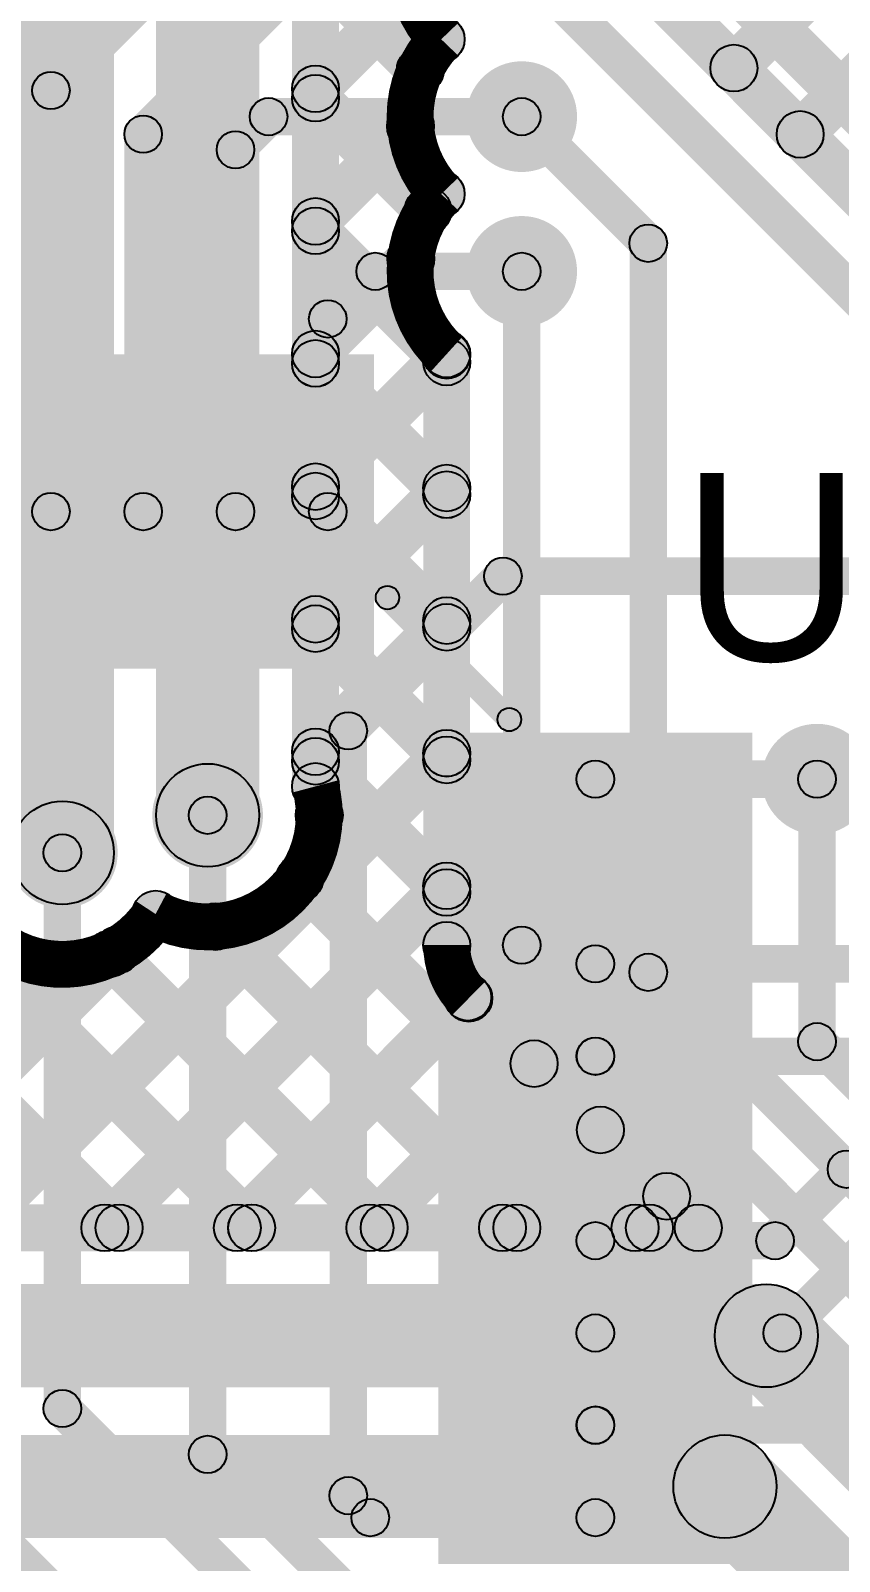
# Model space of a CAD drawing. Header units: millimetres. Extents: x -0.08 to 5.25, y -0.08 to 2.73.
# Drawn here: x 1.0882 to 1.2608, y 1.6869 to 2.0134 of the extents above; entities that cross this region are included whole.
import ezdxf

# ---------------------------------------------------------------- set-up
doc = ezdxf.new("R2010")
doc.units = ezdxf.units.MM
doc.header["$MEASUREMENT"] = 0
for name, color, linetype in [('BottomLayer', 5, 'Continuous'), ('TopLayer', 1, 'Continuous'), ('TopOverlay', 2, 'Continuous'), ('TopPaste', 8, 'Continuous'), ('TopSolder', 216, 'Continuous'), ('ViaHoleLayer', 16, 'Continuous')]:
    doc.layers.add(name, color=color, linetype=linetype)

# ---------------------------------------------------------------- blocks, each defined once
blk = doc.blocks.new('SAMD21G18A_AUT_46')
at = {"layer": 'TopLayer'}
for points in [[(0.13583, -0.05512), (0.13583, -0.04331), (0.19488, -0.04331), (0.19488, -0.05512)], [(0.13583, -0.0748), (0.13583, -0.06299), (0.19488, -0.06299), (0.19488, -0.0748)], [(0.13583, -0.09449), (0.13583, -0.08268), (0.19488, -0.08268), (0.19488, -0.09449)], [(0.13583, -0.11417), (0.13583, -0.10236), (0.19488, -0.10236), (0.19488, -0.11417)], [(-0.05512, -0.13583), (-0.04331, -0.13583), (-0.04331, -0.19488), (-0.05512, -0.19488)], [(-0.03543, -0.13583), (-0.02362, -0.13583), (-0.02362, -0.19488), (-0.03543, -0.19488)], [(-0.01575, -0.13583), (-0.00394, -0.13583), (-0.00394, -0.19488), (-0.01575, -0.19488)], [(0.00394, -0.13583), (0.01575, -0.13583), (0.01575, -0.19488), (0.00394, -0.19488)], [(0.02362, -0.13583), (0.03543, -0.13583), (0.03543, -0.19488), (0.02362, -0.19488)], [(0.04331, -0.13583), (0.05512, -0.13583), (0.05512, -0.19488), (0.04331, -0.19488)], [(0.06299, -0.13583), (0.0748, -0.13583), (0.0748, -0.19488), (0.06299, -0.19488)], [(0.08268, -0.13583), (0.09449, -0.13583), (0.09449, -0.19488), (0.08268, -0.19488)], [(0.10236, -0.13583), (0.11417, -0.13583), (0.11417, -0.19488), (0.10236, -0.19488)]]:
    blk.add_hatch(color=1, dxfattribs=at).paths.add_polyline_path(points)
at = {"layer": 'TopOverlay'}
blk.add_hatch(color=2, dxfattribs=at).paths.add_polyline_path([(0.14523, -0.11923), (0.14877, -0.12277), (0.12277, -0.14877), (0.11923, -0.14523)])
h = blk.add_hatch(color=2, dxfattribs=at)
edge = h.paths.add_edge_path()
edge.add_arc((0.147, -0.121), 0.0025, 0, 360)
h = blk.add_hatch(color=2, dxfattribs=at)
edge = h.paths.add_edge_path()
edge.add_arc((0.121, -0.147), 0.0025, 0, 360)
at = {"layer": 'TopPaste'}
for points in [[(0.13583, -0.05512), (0.13583, -0.04331), (0.19488, -0.04331), (0.19488, -0.05512)], [(0.13583, -0.0748), (0.13583, -0.06299), (0.19488, -0.06299), (0.19488, -0.0748)], [(0.13583, -0.09449), (0.13583, -0.08268), (0.19488, -0.08268), (0.19488, -0.09449)], [(0.13583, -0.11417), (0.13583, -0.10236), (0.19488, -0.10236), (0.19488, -0.11417)], [(-0.05512, -0.13583), (-0.04331, -0.13583), (-0.04331, -0.19488), (-0.05512, -0.19488)], [(-0.03543, -0.13583), (-0.02362, -0.13583), (-0.02362, -0.19488), (-0.03543, -0.19488)], [(-0.01575, -0.13583), (-0.00394, -0.13583), (-0.00394, -0.19488), (-0.01575, -0.19488)], [(0.00394, -0.13583), (0.01575, -0.13583), (0.01575, -0.19488), (0.00394, -0.19488)], [(0.02362, -0.13583), (0.03543, -0.13583), (0.03543, -0.19488), (0.02362, -0.19488)], [(0.04331, -0.13583), (0.05512, -0.13583), (0.05512, -0.19488), (0.04331, -0.19488)], [(0.06299, -0.13583), (0.0748, -0.13583), (0.0748, -0.19488), (0.06299, -0.19488)], [(0.08268, -0.13583), (0.09449, -0.13583), (0.09449, -0.19488), (0.08268, -0.19488)], [(0.10236, -0.13583), (0.11417, -0.13583), (0.11417, -0.19488), (0.10236, -0.19488)]]:
    blk.add_hatch(color=8, dxfattribs=at).paths.add_polyline_path(points)
at = {"layer": 'TopSolder'}
for points in [[(0.13183, -0.05912), (0.13183, -0.03931), (0.19888, -0.03931), (0.19888, -0.05912)], [(0.13183, -0.0788), (0.13183, -0.05899), (0.19888, -0.05899), (0.19888, -0.0788)], [(0.13183, -0.09849), (0.13183, -0.07868), (0.19888, -0.07868), (0.19888, -0.09849)], [(0.13183, -0.11817), (0.13183, -0.09836), (0.19888, -0.09836), (0.19888, -0.11817)], [(-0.05912, -0.13183), (-0.03931, -0.13183), (-0.03931, -0.19888), (-0.05912, -0.19888)], [(-0.03943, -0.13183), (-0.01962, -0.13183), (-0.01962, -0.19888), (-0.03943, -0.19888)], [(-0.01975, -0.13183), (0.00006, -0.13183), (0.00006, -0.19888), (-0.01975, -0.19888)], [(-0.00006, -0.13183), (0.01975, -0.13183), (0.01975, -0.19888), (-0.00006, -0.19888)], [(0.01962, -0.13183), (0.03943, -0.13183), (0.03943, -0.19888), (0.01962, -0.19888)], [(0.03931, -0.13183), (0.05912, -0.13183), (0.05912, -0.19888), (0.03931, -0.19888)], [(0.05899, -0.13183), (0.0788, -0.13183), (0.0788, -0.19888), (0.05899, -0.19888)], [(0.07868, -0.13183), (0.09849, -0.13183), (0.09849, -0.19888), (0.07868, -0.19888)], [(0.09836, -0.13183), (0.11817, -0.13183), (0.11817, -0.19888), (0.09836, -0.19888)]]:
    blk.add_hatch(color=216, dxfattribs=at).paths.add_polyline_path(points)
at = {"layer": 'TopOverlay'}
for centre in [(0.147, -0.121), (0.121, -0.147)]:
    blk.add_circle(centre, 0.0025, dxfattribs=at)

msp = doc.modelspace()

# ---------------------------------------------------------------- hatches: boundary and pattern name
at = {"layer": 'BottomLayer'}
for points in [[(1.24181, 2.00182), (1.23473, 2.00889), (1.51438, 2.28854), (1.52145, 2.28146)], [(1.24181, 2.00182), (1.23473, 2.00889), (1.51438, 2.28854), (1.52145, 2.28146)], [(1.25595, 1.98768), (1.24888, 1.99475), (1.54266, 2.28854), (1.54973, 2.28146)], [(1.25595, 1.98768), (1.24888, 1.99475), (1.54266, 2.28854), (1.54973, 2.28146)], [(1.106, 1.838), (1.084, 1.838), (1.084, 2.083), (1.106, 2.083)], [(1.17827, 2.07574), (1.18534, 2.08281), (1.34462, 1.92354), (1.33755, 1.91646)], [(1.17827, 2.07574), (1.18534, 2.08281), (1.34462, 1.92354), (1.33754, 1.91646)], [(1.137, 1.846), (1.115, 1.846), (1.115, 2.056), (1.137, 2.056)], [(1.154, 1.85216), (1.144, 1.85216), (1.144, 2.04647), (1.154, 2.04647)], [(1.154, 1.85216), (1.144, 1.85216), (1.144, 2.04647), (1.154, 2.04647)], [(1.14546, 2.02369), (1.15254, 2.03076), (1.17488, 2.00842), (1.1678, 2.00135)], [(1.14546, 2.02369), (1.15254, 2.03076), (1.17487, 2.00842), (1.1678, 2.00135)], [(1.19017, 2.02517), (1.19583, 2.03083), (1.28164, 1.94502), (1.27598, 1.93936)], [(1.21325, 2.02331), (1.22032, 2.03038), (1.29365, 1.95705), (1.28658, 1.94998)], [(1.21325, 2.02331), (1.22032, 2.03038), (1.29365, 1.95705), (1.28658, 1.94998)], [(1.15254, 1.9974), (1.14546, 2.00448), (1.16644, 2.02545), (1.17351, 2.01838)], [(1.15254, 1.99741), (1.14546, 2.00448), (1.16644, 2.02545), (1.17351, 2.01838)], [(1.14546, 1.99541), (1.15254, 2.00248), (1.17654, 1.97847), (1.16947, 1.9714)], [(1.14546, 1.99541), (1.15254, 2.00248), (1.17654, 1.97847), (1.16947, 1.9714)], [(1.15254, 1.96912), (1.14546, 1.97619), (1.16574, 1.99647), (1.17281, 1.9894)], [(1.15254, 1.96912), (1.14546, 1.97619), (1.16574, 1.99647), (1.17281, 1.9894)], [(1.19017, 1.99217), (1.19583, 1.99783), (1.22283, 1.97083), (1.21717, 1.96517)], [(1.14546, 1.96712), (1.15254, 1.9742), (1.18054, 1.9462), (1.17346, 1.93912)], [(1.14546, 1.96712), (1.15254, 1.97419), (1.18054, 1.94619), (1.17346, 1.93912)], [(1.15254, 1.94084), (1.14546, 1.94791), (1.16581, 1.96825), (1.17288, 1.96118)], [(1.15254, 1.94084), (1.14546, 1.94791), (1.16581, 1.96825), (1.17288, 1.96118)], [(1.224, 1.81251), (1.216, 1.81251), (1.216, 1.968), (1.224, 1.968)], [(1.197, 1.8183), (1.189, 1.8183), (1.189, 1.962), (1.197, 1.962)], [(1.15254, 1.91255), (1.14546, 1.91962), (1.17346, 1.94762), (1.18054, 1.94055)], [(1.15254, 1.91255), (1.14546, 1.91962), (1.17346, 1.94762), (1.18054, 1.94055)], [(1.14546, 1.93884), (1.15254, 1.94591), (1.18054, 1.91791), (1.17346, 1.91084)], [(1.14546, 1.93884), (1.15254, 1.94591), (1.18054, 1.91791), (1.17346, 1.91084)], [(1.182, 1.8183), (1.172, 1.8183), (1.172, 1.94437), (1.182, 1.94437)], [(1.182, 1.8183), (1.172, 1.8183), (1.172, 1.94437), (1.182, 1.94437)], [(1.15254, 1.88427), (1.14546, 1.89134), (1.17346, 1.91934), (1.18054, 1.91227)], [(1.15254, 1.88427), (1.14546, 1.89134), (1.17346, 1.91934), (1.18054, 1.91227)], [(1.14546, 1.91056), (1.15254, 1.91763), (1.18054, 1.88963), (1.17346, 1.88256)], [(1.14546, 1.91055), (1.15254, 1.91763), (1.18054, 1.88963), (1.17346, 1.88255)], [(1.15254, 1.85598), (1.14546, 1.86305), (1.17346, 1.89105), (1.18054, 1.88398)], [(1.15254, 1.85598), (1.14546, 1.86305), (1.17346, 1.89105), (1.18054, 1.88398)], [(1.14546, 1.88227), (1.15254, 1.88934), (1.18054, 1.86134), (1.17346, 1.85427)], [(1.14546, 1.88227), (1.15254, 1.88934), (1.18054, 1.86134), (1.17346, 1.85427)], [(1.0793, 1.75446), (1.07223, 1.76154), (1.17346, 1.86277), (1.18054, 1.8557)], [(1.0793, 1.75446), (1.07223, 1.76154), (1.17346, 1.86277), (1.18054, 1.8557)], [(1.14546, 1.85399), (1.15254, 1.86106), (1.18054, 1.83306), (1.17346, 1.82599)], [(1.14546, 1.85399), (1.15254, 1.86106), (1.18054, 1.83306), (1.17346, 1.82599)], [(1.26, 1.79772), (1.252, 1.79772), (1.252, 1.85369), (1.26, 1.85369)], [(1.14213, 1.82904), (1.1492, 1.83611), (1.22377, 1.76154), (1.2167, 1.75446)], [(1.14213, 1.82904), (1.1492, 1.83611), (1.22377, 1.76154), (1.2167, 1.75446)], [(1.10759, 1.75446), (1.10051, 1.76154), (1.17346, 1.83449), (1.18054, 1.82741)], [(1.10758, 1.75446), (1.10051, 1.76154), (1.17346, 1.83449), (1.18054, 1.82742)], [(1.12417, 1.81871), (1.13124, 1.82579), (1.19549, 1.76154), (1.18842, 1.75446)], [(1.12417, 1.81871), (1.13124, 1.82579), (1.19549, 1.76154), (1.18842, 1.75446)], [(1.05102, 1.75446), (1.04395, 1.76154), (1.10326, 1.82085), (1.11034, 1.81378)], [(1.05102, 1.75446), (1.04395, 1.76154), (1.10326, 1.82085), (1.11033, 1.81378)], [(1.10165, 1.81294), (1.10873, 1.82002), (1.1672, 1.76154), (1.16013, 1.75446)], [(1.10165, 1.81294), (1.10872, 1.82001), (1.1672, 1.76154), (1.16013, 1.75446)], [(1.19017, 1.81547), (1.19583, 1.82113), (1.28737, 1.72958), (1.28171, 1.72393)], [(1.07594, 1.81037), (1.08301, 1.81744), (1.13892, 1.76154), (1.13185, 1.75446)], [(1.07594, 1.81037), (1.08301, 1.81744), (1.13892, 1.76154), (1.13185, 1.75446)], [(1.21717, 1.80968), (1.22283, 1.81534), (1.29358, 1.74458), (1.28793, 1.73893)], [(1.05171, 1.80632), (1.05878, 1.81339), (1.11064, 1.76154), (1.10357, 1.75446)], [(1.05171, 1.80632), (1.05878, 1.81339), (1.11064, 1.76154), (1.10356, 1.75446)], [(1.13587, 1.75446), (1.1288, 1.76154), (1.17797, 1.81071), (1.18504, 1.80363)], [(1.13587, 1.75446), (1.1288, 1.76154), (1.17797, 1.81071), (1.18504, 1.80363)], [(1.17816, 1.80343), (1.18524, 1.81051), (1.23421, 1.76154), (1.22713, 1.75446)], [(1.17816, 1.80343), (1.18524, 1.81051), (1.23421, 1.76154), (1.22713, 1.75446)], [(1.25317, 1.7949), (1.25883, 1.80055), (1.2998, 1.75958), (1.29414, 1.75393)], [(1.16415, 1.75446), (1.15708, 1.76154), (1.19211, 1.79656), (1.19918, 1.78949)], [(1.16415, 1.75446), (1.15708, 1.76154), (1.19211, 1.79656), (1.19918, 1.78949)], [(1.19244, 1.75446), (1.18537, 1.76154), (1.20625, 1.78242), (1.21332, 1.77535)], [(1.19244, 1.75446), (1.18537, 1.76154), (1.20625, 1.78242), (1.21332, 1.77535)], [(1.22072, 1.75446), (1.21365, 1.76154), (1.22039, 1.76828), (1.22746, 1.76121)], [(1.22072, 1.75446), (1.21365, 1.76154), (1.22039, 1.76828), (1.22746, 1.76121)], [(1.04516, 1.753), (1.04516, 1.763), (1.23067, 1.763), (1.23067, 1.753)], [(1.04516, 1.753), (1.04516, 1.763), (1.23067, 1.763), (1.23067, 1.753)], [(1.039, 1.724), (1.039, 1.746), (1.24519, 1.746), (1.24519, 1.724)], [(1.23741, 1.72722), (1.25296, 1.74278), (1.31238, 1.68336), (1.29683, 1.6678)], [(1.01383, 1.69183), (1.01383, 1.71383), (1.23635, 1.71383), (1.23635, 1.69183)], [(1.22857, 1.69505), (1.24412, 1.7106), (1.30595, 1.64878), (1.29039, 1.63322)]]:
    msp.add_hatch(color=5, dxfattribs=at).paths.add_polyline_path(points)
h = msp.add_hatch(color=5, dxfattribs=at)
edge = h.paths.add_edge_path()
edge.add_arc((1.17583, 2.0115), 0.005, 0, 360)
h = msp.add_hatch(color=5, dxfattribs=at)
edge = h.paths.add_edge_path()
edge.add_arc((1.17583, 2.0115), 0.005, 0, 360)
h = msp.add_hatch(color=5, dxfattribs=at)
edge = h.paths.add_edge_path()
edge.add_arc((1.17583, 2.0115), 0.005, 0, 360)
h = msp.add_hatch(color=5, dxfattribs=at)
edge = h.paths.add_edge_path()
edge.add_arc((1.17583, 2.0115), 0.005, 0, 360)
h = msp.add_hatch(color=5, dxfattribs=at)
edge = h.paths.add_edge_path()
edge.add_arc((1.17134, 2.00489), 0.005, 0, 360)
h = msp.add_hatch(color=5, dxfattribs=at)
edge = h.paths.add_edge_path()
edge.add_arc((1.17134, 2.00489), 0.005, 0, 360)
h = msp.add_hatch(color=5, dxfattribs=at)
edge = h.paths.add_edge_path()
edge.add_arc((1.23827, 2.00536), 0.005, 0, 360)
h = msp.add_hatch(color=5, dxfattribs=at)
edge = h.paths.add_edge_path()
edge.add_arc((1.23827, 2.00536), 0.005, 0, 360)
h = msp.add_hatch(color=5, dxfattribs=at)
edge = h.paths.add_edge_path()
edge.add_arc((1.149, 2.00094), 0.005, 0, 360)
h = msp.add_hatch(color=5, dxfattribs=at)
edge = h.paths.add_edge_path()
edge.add_arc((1.149, 2.00094), 0.005, 0, 360)
h = msp.add_hatch(color=5, dxfattribs=at)
edge = h.paths.add_edge_path()
edge.add_arc((1.193, 1.995), 0.01181, 0, 360)
h = msp.add_hatch(color=5, dxfattribs=at)
edge = h.paths.add_edge_path()
edge.add_arc((1.149, 1.99894), 0.005, 0, 360)
h = msp.add_hatch(color=5, dxfattribs=at)
edge = h.paths.add_edge_path()
edge.add_arc((1.149, 1.99894), 0.005, 0, 360)
h = msp.add_hatch(color=5, dxfattribs=at)
edge = h.paths.add_edge_path()
edge.add_arc((1.193, 1.995), 0.004, 0, 360)
h = msp.add_hatch(color=5, dxfattribs=at)
edge = h.paths.add_edge_path()
edge.add_arc((1.16928, 1.99293), 0.005, 0, 360)
h = msp.add_hatch(color=5, dxfattribs=at)
edge = h.paths.add_edge_path()
edge.add_arc((1.16928, 1.99294), 0.005, 0, 360)
h = msp.add_hatch(color=5, dxfattribs=at)
edge = h.paths.add_edge_path()
edge.add_arc((1.25241, 1.99122), 0.005, 0, 360)
h = msp.add_hatch(color=5, dxfattribs=at)
edge = h.paths.add_edge_path()
edge.add_arc((1.25241, 1.99122), 0.005, 0, 360)
h = msp.add_hatch(color=5, dxfattribs=at)
edge = h.paths.add_edge_path()
edge.add_arc((1.17583, 1.9785), 0.005, 0, 360)
h = msp.add_hatch(color=5, dxfattribs=at)
edge = h.paths.add_edge_path()
edge.add_arc((1.17583, 1.9785), 0.005, 0, 360)
h = msp.add_hatch(color=5, dxfattribs=at)
edge = h.paths.add_edge_path()
edge.add_arc((1.17583, 1.9785), 0.005, 0, 360)
h = msp.add_hatch(color=5, dxfattribs=at)
edge = h.paths.add_edge_path()
edge.add_arc((1.17583, 1.9785), 0.005, 0, 360)
h = msp.add_hatch(color=5, dxfattribs=at)
edge = h.paths.add_edge_path()
edge.add_arc((1.17301, 1.97494), 0.005, 0, 360)
h = msp.add_hatch(color=5, dxfattribs=at)
edge = h.paths.add_edge_path()
edge.add_arc((1.17301, 1.97493), 0.005, 0, 360)
h = msp.add_hatch(color=5, dxfattribs=at)
edge = h.paths.add_edge_path()
edge.add_arc((1.149, 1.97266), 0.005, 0, 360)
h = msp.add_hatch(color=5, dxfattribs=at)
edge = h.paths.add_edge_path()
edge.add_arc((1.149, 1.97266), 0.005, 0, 360)
h = msp.add_hatch(color=5, dxfattribs=at)
edge = h.paths.add_edge_path()
edge.add_arc((1.149, 1.97066), 0.005, 0, 360)
h = msp.add_hatch(color=5, dxfattribs=at)
edge = h.paths.add_edge_path()
edge.add_arc((1.149, 1.97066), 0.005, 0, 360)
h = msp.add_hatch(color=5, dxfattribs=at)
edge = h.paths.add_edge_path()
edge.add_arc((1.193, 1.962), 0.01181, 0, 360)
h = msp.add_hatch(color=5, dxfattribs=at)
edge = h.paths.add_edge_path()
edge.add_arc((1.22, 1.968), 0.004, 0, 360)
h = msp.add_hatch(color=5, dxfattribs=at)
edge = h.paths.add_edge_path()
edge.add_arc((1.22, 1.968), 0.004, 0, 360)
h = msp.add_hatch(color=5, dxfattribs=at)
edge = h.paths.add_edge_path()
edge.add_arc((1.16934, 1.96472), 0.005, 0, 360)
h = msp.add_hatch(color=5, dxfattribs=at)
edge = h.paths.add_edge_path()
edge.add_arc((1.16934, 1.96472), 0.005, 0, 360)
h = msp.add_hatch(color=5, dxfattribs=at)
edge = h.paths.add_edge_path()
edge.add_arc((1.193, 1.962), 0.004, 0, 360)
h = msp.add_hatch(color=5, dxfattribs=at)
edge = h.paths.add_edge_path()
edge.add_arc((1.149, 1.94437), 0.005, 0, 360)
h = msp.add_hatch(color=5, dxfattribs=at)
edge = h.paths.add_edge_path()
edge.add_arc((1.149, 1.94437), 0.005, 0, 360)
h = msp.add_hatch(color=5, dxfattribs=at)
edge = h.paths.add_edge_path()
edge.add_arc((1.177, 1.94437), 0.005, 0, 360)
h = msp.add_hatch(color=5, dxfattribs=at)
edge = h.paths.add_edge_path()
edge.add_arc((1.177, 1.94437), 0.005, 0, 360)
h = msp.add_hatch(color=5, dxfattribs=at)
edge = h.paths.add_edge_path()
edge.add_arc((1.177, 1.94437), 0.005, 0, 360)
h = msp.add_hatch(color=5, dxfattribs=at)
edge = h.paths.add_edge_path()
edge.add_arc((1.177, 1.94437), 0.005, 0, 360)
h = msp.add_hatch(color=5, dxfattribs=at)
edge = h.paths.add_edge_path()
edge.add_arc((1.149, 1.94238), 0.005, 0, 360)
h = msp.add_hatch(color=5, dxfattribs=at)
edge = h.paths.add_edge_path()
edge.add_arc((1.149, 1.94237), 0.005, 0, 360)
h = msp.add_hatch(color=5, dxfattribs=at)
edge = h.paths.add_edge_path()
edge.add_arc((1.177, 1.94409), 0.005, 0, 360)
h = msp.add_hatch(color=5, dxfattribs=at)
edge = h.paths.add_edge_path()
edge.add_arc((1.177, 1.94409), 0.005, 0, 360)
h = msp.add_hatch(color=5, dxfattribs=at)
edge = h.paths.add_edge_path()
edge.add_arc((1.177, 1.94266), 0.005, 0, 360)
h = msp.add_hatch(color=5, dxfattribs=at)
edge = h.paths.add_edge_path()
edge.add_arc((1.177, 1.94266), 0.005, 0, 360)
h = msp.add_hatch(color=5, dxfattribs=at)
edge = h.paths.add_edge_path()
edge.add_arc((1.149, 1.91609), 0.005, 0, 360)
h = msp.add_hatch(color=5, dxfattribs=at)
edge = h.paths.add_edge_path()
edge.add_arc((1.149, 1.91609), 0.005, 0, 360)
h = msp.add_hatch(color=5, dxfattribs=at)
edge = h.paths.add_edge_path()
edge.add_arc((1.177, 1.9158), 0.005, 0, 360)
h = msp.add_hatch(color=5, dxfattribs=at)
edge = h.paths.add_edge_path()
edge.add_arc((1.177, 1.9158), 0.005, 0, 360)
h = msp.add_hatch(color=5, dxfattribs=at)
edge = h.paths.add_edge_path()
edge.add_arc((1.149, 1.91409), 0.005, 0, 360)
h = msp.add_hatch(color=5, dxfattribs=at)
edge = h.paths.add_edge_path()
edge.add_arc((1.149, 1.91409), 0.005, 0, 360)
h = msp.add_hatch(color=5, dxfattribs=at)
edge = h.paths.add_edge_path()
edge.add_arc((1.177, 1.91438), 0.005, 0, 360)
h = msp.add_hatch(color=5, dxfattribs=at)
edge = h.paths.add_edge_path()
edge.add_arc((1.177, 1.91437), 0.005, 0, 360)
h = msp.add_hatch(color=5, dxfattribs=at)
edge = h.paths.add_edge_path()
edge.add_arc((1.149, 1.8878), 0.005, 0, 360)
h = msp.add_hatch(color=5, dxfattribs=at)
edge = h.paths.add_edge_path()
edge.add_arc((1.149, 1.8878), 0.005, 0, 360)
h = msp.add_hatch(color=5, dxfattribs=at)
edge = h.paths.add_edge_path()
edge.add_arc((1.149, 1.88581), 0.005, 0, 360)
h = msp.add_hatch(color=5, dxfattribs=at)
edge = h.paths.add_edge_path()
edge.add_arc((1.149, 1.88581), 0.005, 0, 360)
h = msp.add_hatch(color=5, dxfattribs=at)
edge = h.paths.add_edge_path()
edge.add_arc((1.177, 1.88752), 0.005, 0, 360)
h = msp.add_hatch(color=5, dxfattribs=at)
edge = h.paths.add_edge_path()
edge.add_arc((1.177, 1.88752), 0.005, 0, 360)
h = msp.add_hatch(color=5, dxfattribs=at)
edge = h.paths.add_edge_path()
edge.add_arc((1.177, 1.88609), 0.005, 0, 360)
h = msp.add_hatch(color=5, dxfattribs=at)
edge = h.paths.add_edge_path()
edge.add_arc((1.177, 1.88609), 0.005, 0, 360)
h = msp.add_hatch(color=5, dxfattribs=at)
edge = h.paths.add_edge_path()
edge.add_arc((1.149, 1.85952), 0.005, 0, 360)
h = msp.add_hatch(color=5, dxfattribs=at)
edge = h.paths.add_edge_path()
edge.add_arc((1.149, 1.85952), 0.005, 0, 360)
h = msp.add_hatch(color=5, dxfattribs=at)
edge = h.paths.add_edge_path()
edge.add_arc((1.177, 1.85923), 0.005, 0, 360)
h = msp.add_hatch(color=5, dxfattribs=at)
edge = h.paths.add_edge_path()
edge.add_arc((1.177, 1.85924), 0.005, 0, 360)
h = msp.add_hatch(color=5, dxfattribs=at)
edge = h.paths.add_edge_path()
edge.add_arc((1.256, 1.85369), 0.01181, 0, 360)
h = msp.add_hatch(color=5, dxfattribs=at)
edge = h.paths.add_edge_path()
edge.add_arc((1.149, 1.85752), 0.005, 0, 360)
h = msp.add_hatch(color=5, dxfattribs=at)
edge = h.paths.add_edge_path()
edge.add_arc((1.149, 1.85752), 0.005, 0, 360)
h = msp.add_hatch(color=5, dxfattribs=at)
edge = h.paths.add_edge_path()
edge.add_arc((1.177, 1.85781), 0.005, 0, 360)
h = msp.add_hatch(color=5, dxfattribs=at)
edge = h.paths.add_edge_path()
edge.add_arc((1.177, 1.85781), 0.005, 0, 360)
h = msp.add_hatch(color=5, dxfattribs=at)
edge = h.paths.add_edge_path()
edge.add_arc((1.126, 1.846), 0.01181, 0, 360)
h = msp.add_hatch(color=5, dxfattribs=at)
edge = h.paths.add_edge_path()
edge.add_arc((1.126, 1.846), 0.011, 0, 360)
h = msp.add_hatch(color=5, dxfattribs=at)
edge = h.paths.add_edge_path()
edge.add_arc((1.149, 1.85216), 0.005, 0, 360)
h = msp.add_hatch(color=5, dxfattribs=at)
edge = h.paths.add_edge_path()
edge.add_arc((1.149, 1.85216), 0.005, 0, 360)
h = msp.add_hatch(color=5, dxfattribs=at)
edge = h.paths.add_edge_path()
edge.add_arc((1.149, 1.85216), 0.005, 0, 360)
h = msp.add_hatch(color=5, dxfattribs=at)
edge = h.paths.add_edge_path()
edge.add_arc((1.149, 1.85216), 0.005, 0, 360)
h = msp.add_hatch(color=5, dxfattribs=at)
edge = h.paths.add_edge_path()
edge.add_arc((1.256, 1.85369), 0.004, 0, 360)
h = msp.add_hatch(color=5, dxfattribs=at)
edge = h.paths.add_edge_path()
edge.add_arc((1.095, 1.838), 0.01181, 0, 360)
h = msp.add_hatch(color=5, dxfattribs=at)
edge = h.paths.add_edge_path()
edge.add_arc((1.095, 1.838), 0.011, 0, 360)
h = msp.add_hatch(color=5, dxfattribs=at)
edge = h.paths.add_edge_path()
edge.add_arc((1.14981, 1.846), 0.005, 0, 360)
h = msp.add_hatch(color=5, dxfattribs=at)
edge = h.paths.add_edge_path()
edge.add_arc((1.14981, 1.846), 0.005, 0, 360)
h = msp.add_hatch(color=5, dxfattribs=at)
edge = h.paths.add_edge_path()
edge.add_arc((1.14981, 1.846), 0.005, 0, 360)
h = msp.add_hatch(color=5, dxfattribs=at)
edge = h.paths.add_edge_path()
edge.add_arc((1.14981, 1.846), 0.005, 0, 360)
h = msp.add_hatch(color=5, dxfattribs=at)
edge = h.paths.add_edge_path()
edge.add_arc((1.14566, 1.83257), 0.005, 0, 360)
h = msp.add_hatch(color=5, dxfattribs=at)
edge = h.paths.add_edge_path()
edge.add_arc((1.14566, 1.83257), 0.005, 0, 360)
h = msp.add_hatch(color=5, dxfattribs=at)
edge = h.paths.add_edge_path()
edge.add_arc((1.177, 1.83095), 0.005, 0, 360)
h = msp.add_hatch(color=5, dxfattribs=at)
edge = h.paths.add_edge_path()
edge.add_arc((1.177, 1.83095), 0.005, 0, 360)
h = msp.add_hatch(color=5, dxfattribs=at)
edge = h.paths.add_edge_path()
edge.add_arc((1.177, 1.82952), 0.005, 0, 360)
h = msp.add_hatch(color=5, dxfattribs=at)
edge = h.paths.add_edge_path()
edge.add_arc((1.177, 1.82952), 0.005, 0, 360)
h = msp.add_hatch(color=5, dxfattribs=at)
edge = h.paths.add_edge_path()
edge.add_arc((1.1149, 1.82493), 0.005, 0, 360)
h = msp.add_hatch(color=5, dxfattribs=at)
edge = h.paths.add_edge_path()
edge.add_arc((1.1149, 1.82493), 0.005, 0, 360)
h = msp.add_hatch(color=5, dxfattribs=at)
edge = h.paths.add_edge_path()
edge.add_arc((1.1149, 1.82493), 0.005, 0, 360)
h = msp.add_hatch(color=5, dxfattribs=at)
edge = h.paths.add_edge_path()
edge.add_arc((1.1149, 1.82493), 0.005, 0, 360)
h = msp.add_hatch(color=5, dxfattribs=at)
edge = h.paths.add_edge_path()
edge.add_arc((1.1277, 1.82225), 0.005, 0, 360)
h = msp.add_hatch(color=5, dxfattribs=at)
edge = h.paths.add_edge_path()
edge.add_arc((1.1277, 1.82225), 0.005, 0, 360)
h = msp.add_hatch(color=5, dxfattribs=at)
edge = h.paths.add_edge_path()
edge.add_arc((1.1068, 1.81732), 0.005, 0, 360)
h = msp.add_hatch(color=5, dxfattribs=at)
edge = h.paths.add_edge_path()
edge.add_arc((1.1068, 1.81732), 0.005, 0, 360)
h = msp.add_hatch(color=5, dxfattribs=at)
edge = h.paths.add_edge_path()
edge.add_arc((1.177, 1.8183), 0.005, 0, 360)
h = msp.add_hatch(color=5, dxfattribs=at)
edge = h.paths.add_edge_path()
edge.add_arc((1.177, 1.8183), 0.005, 0, 360)
h = msp.add_hatch(color=5, dxfattribs=at)
edge = h.paths.add_edge_path()
edge.add_arc((1.177, 1.8183), 0.005, 0, 360)
h = msp.add_hatch(color=5, dxfattribs=at)
edge = h.paths.add_edge_path()
edge.add_arc((1.177, 1.8183), 0.005, 0, 360)
h = msp.add_hatch(color=5, dxfattribs=at)
edge = h.paths.add_edge_path()
edge.add_arc((1.177, 1.8183), 0.005, 0, 360)
h = msp.add_hatch(color=5, dxfattribs=at)
edge = h.paths.add_edge_path()
edge.add_arc((1.177, 1.8183), 0.005, 0, 360)
h = msp.add_hatch(color=5, dxfattribs=at)
edge = h.paths.add_edge_path()
edge.add_arc((1.193, 1.8183), 0.004, 0, 360)
h = msp.add_hatch(color=5, dxfattribs=at)
edge = h.paths.add_edge_path()
edge.add_arc((1.193, 1.8183), 0.004, 0, 360)
h = msp.add_hatch(color=5, dxfattribs=at)
edge = h.paths.add_edge_path()
edge.add_arc((1.10519, 1.81648), 0.005, 0, 360)
h = msp.add_hatch(color=5, dxfattribs=at)
edge = h.paths.add_edge_path()
edge.add_arc((1.10519, 1.81648), 0.005, 0, 360)
h = msp.add_hatch(color=5, dxfattribs=at)
edge = h.paths.add_edge_path()
edge.add_arc((1.22, 1.81251), 0.004, 0, 360)
h = msp.add_hatch(color=5, dxfattribs=at)
edge = h.paths.add_edge_path()
edge.add_arc((1.22, 1.81251), 0.004, 0, 360)
h = msp.add_hatch(color=5, dxfattribs=at)
edge = h.paths.add_edge_path()
edge.add_arc((1.1815, 1.80717), 0.005, 0, 360)
h = msp.add_hatch(color=5, dxfattribs=at)
edge = h.paths.add_edge_path()
edge.add_arc((1.1815, 1.80717), 0.005, 0, 360)
h = msp.add_hatch(color=5, dxfattribs=at)
edge = h.paths.add_edge_path()
edge.add_arc((1.18169, 1.80698), 0.005, 0, 360)
h = msp.add_hatch(color=5, dxfattribs=at)
edge = h.paths.add_edge_path()
edge.add_arc((1.18169, 1.80698), 0.005, 0, 360)
h = msp.add_hatch(color=5, dxfattribs=at)
edge = h.paths.add_edge_path()
edge.add_arc((1.1817, 1.80697), 0.005, 0, 360)
h = msp.add_hatch(color=5, dxfattribs=at)
edge = h.paths.add_edge_path()
edge.add_arc((1.1817, 1.80697), 0.005, 0, 360)
h = msp.add_hatch(color=5, dxfattribs=at)
edge = h.paths.add_edge_path()
edge.add_arc((1.1817, 1.80697), 0.005, 0, 360)
h = msp.add_hatch(color=5, dxfattribs=at)
edge = h.paths.add_edge_path()
edge.add_arc((1.1817, 1.80697), 0.005, 0, 360)
h = msp.add_hatch(color=5, dxfattribs=at)
edge = h.paths.add_edge_path()
edge.add_arc((1.256, 1.79772), 0.004, 0, 360)
h = msp.add_hatch(color=5, dxfattribs=at)
edge = h.paths.add_edge_path()
edge.add_arc((1.256, 1.79772), 0.004, 0, 360)
h = msp.add_hatch(color=5, dxfattribs=at)
edge = h.paths.add_edge_path()
edge.add_arc((1.19564, 1.79303), 0.005, 0, 360)
h = msp.add_hatch(color=5, dxfattribs=at)
edge = h.paths.add_edge_path()
edge.add_arc((1.19564, 1.79303), 0.005, 0, 360)
h = msp.add_hatch(color=5, dxfattribs=at)
edge = h.paths.add_edge_path()
edge.add_arc((1.20979, 1.77888), 0.005, 0, 360)
h = msp.add_hatch(color=5, dxfattribs=at)
edge = h.paths.add_edge_path()
edge.add_arc((1.20979, 1.77888), 0.005, 0, 360)
h = msp.add_hatch(color=5, dxfattribs=at)
edge = h.paths.add_edge_path()
edge.add_arc((1.22393, 1.76474), 0.005, 0, 360)
h = msp.add_hatch(color=5, dxfattribs=at)
edge = h.paths.add_edge_path()
edge.add_arc((1.22393, 1.76474), 0.005, 0, 360)
h = msp.add_hatch(color=5, dxfattribs=at)
edge = h.paths.add_edge_path()
edge.add_arc((1.10405, 1.758), 0.005, 0, 360)
h = msp.add_hatch(color=5, dxfattribs=at)
edge = h.paths.add_edge_path()
edge.add_arc((1.10405, 1.758), 0.005, 0, 360)
h = msp.add_hatch(color=5, dxfattribs=at)
edge = h.paths.add_edge_path()
edge.add_arc((1.1071, 1.758), 0.005, 0, 360)
h = msp.add_hatch(color=5, dxfattribs=at)
edge = h.paths.add_edge_path()
edge.add_arc((1.1071, 1.758), 0.005, 0, 360)
h = msp.add_hatch(color=5, dxfattribs=at)
edge = h.paths.add_edge_path()
edge.add_arc((1.13233, 1.758), 0.005, 0, 360)
h = msp.add_hatch(color=5, dxfattribs=at)
edge = h.paths.add_edge_path()
edge.add_arc((1.13233, 1.758), 0.005, 0, 360)
h = msp.add_hatch(color=5, dxfattribs=at)
edge = h.paths.add_edge_path()
edge.add_arc((1.13539, 1.758), 0.005, 0, 360)
h = msp.add_hatch(color=5, dxfattribs=at)
edge = h.paths.add_edge_path()
edge.add_arc((1.13538, 1.758), 0.005, 0, 360)
h = msp.add_hatch(color=5, dxfattribs=at)
edge = h.paths.add_edge_path()
edge.add_arc((1.16062, 1.758), 0.005, 0, 360)
h = msp.add_hatch(color=5, dxfattribs=at)
edge = h.paths.add_edge_path()
edge.add_arc((1.16062, 1.758), 0.005, 0, 360)
h = msp.add_hatch(color=5, dxfattribs=at)
edge = h.paths.add_edge_path()
edge.add_arc((1.16367, 1.758), 0.005, 0, 360)
h = msp.add_hatch(color=5, dxfattribs=at)
edge = h.paths.add_edge_path()
edge.add_arc((1.16367, 1.758), 0.005, 0, 360)
h = msp.add_hatch(color=5, dxfattribs=at)
edge = h.paths.add_edge_path()
edge.add_arc((1.1889, 1.758), 0.005, 0, 360)
h = msp.add_hatch(color=5, dxfattribs=at)
edge = h.paths.add_edge_path()
edge.add_arc((1.1889, 1.758), 0.005, 0, 360)
h = msp.add_hatch(color=5, dxfattribs=at)
edge = h.paths.add_edge_path()
edge.add_arc((1.19195, 1.758), 0.005, 0, 360)
h = msp.add_hatch(color=5, dxfattribs=at)
edge = h.paths.add_edge_path()
edge.add_arc((1.19195, 1.758), 0.005, 0, 360)
h = msp.add_hatch(color=5, dxfattribs=at)
edge = h.paths.add_edge_path()
edge.add_arc((1.21719, 1.758), 0.005, 0, 360)
h = msp.add_hatch(color=5, dxfattribs=at)
edge = h.paths.add_edge_path()
edge.add_arc((1.21719, 1.758), 0.005, 0, 360)
h = msp.add_hatch(color=5, dxfattribs=at)
edge = h.paths.add_edge_path()
edge.add_arc((1.22024, 1.758), 0.005, 0, 360)
h = msp.add_hatch(color=5, dxfattribs=at)
edge = h.paths.add_edge_path()
edge.add_arc((1.22024, 1.758), 0.005, 0, 360)
h = msp.add_hatch(color=5, dxfattribs=at)
edge = h.paths.add_edge_path()
edge.add_arc((1.23067, 1.758), 0.005, 0, 360)
h = msp.add_hatch(color=5, dxfattribs=at)
edge = h.paths.add_edge_path()
edge.add_arc((1.23067, 1.758), 0.005, 0, 360)
h = msp.add_hatch(color=5, dxfattribs=at)
edge = h.paths.add_edge_path()
edge.add_arc((1.23067, 1.758), 0.005, 0, 360)
h = msp.add_hatch(color=5, dxfattribs=at)
edge = h.paths.add_edge_path()
edge.add_arc((1.23067, 1.758), 0.005, 0, 360)
h = msp.add_hatch(color=5, dxfattribs=at)
edge = h.paths.add_edge_path()
edge.add_arc((1.24519, 1.735), 0.011, 0, 360)
h = msp.add_hatch(color=5, dxfattribs=at)
edge = h.paths.add_edge_path()
edge.add_arc((1.24519, 1.735), 0.011, 0, 360)
h = msp.add_hatch(color=5, dxfattribs=at)
edge = h.paths.add_edge_path()
edge.add_arc((1.23635, 1.70283), 0.011, 0, 360)
h = msp.add_hatch(color=5, dxfattribs=at)
edge = h.paths.add_edge_path()
edge.add_arc((1.23635, 1.70283), 0.011, 0, 360)
at = {"layer": 'TopLayer'}
for points in [[(1.0954, 1.99774), (1.08974, 2.0034), (1.15317, 2.06683), (1.15883, 2.06117)], [(1.11508, 1.98842), (1.10942, 1.99408), (1.14617, 2.03083), (1.15183, 2.02517)], [(1.09657, 1.91077), (1.08857, 1.91077), (1.08857, 2.00057), (1.09657, 2.00057)], [(1.139, 1.991), (1.139, 1.999), (1.193, 1.999), (1.193, 1.991)], [(1.13477, 1.98511), (1.12911, 1.99077), (1.13617, 1.99783), (1.14183, 1.99217)], [(1.11625, 1.91077), (1.10825, 1.91077), (1.10825, 1.99125), (1.11625, 1.99125)], [(1.13594, 1.91077), (1.12794, 1.91077), (1.12794, 1.98794), (1.13594, 1.98794)], [(1.16176, 1.958), (1.16176, 1.966), (1.193, 1.966), (1.193, 1.958)], [(1.15445, 1.94903), (1.14879, 1.95469), (1.15893, 1.96483), (1.16459, 1.95917)], [(1.15562, 1.91077), (1.14762, 1.91077), (1.14762, 1.95186), (1.15562, 1.95186)], [(1.189, 1.893), (1.189, 1.901), (1.311, 1.901), (1.311, 1.893)], [(1.15883, 1.86117), (1.15317, 1.86683), (1.18617, 1.89983), (1.19183, 1.89417)], [(1.16, 1.70089), (1.152, 1.70089), (1.152, 1.864), (1.16, 1.864)], [(1.20871, 1.84969), (1.20871, 1.85769), (1.256, 1.85769), (1.256, 1.84969)], [(1.13, 1.70968), (1.122, 1.70968), (1.122, 1.846), (1.13, 1.846)], [(1.099, 1.71946), (1.091, 1.71946), (1.091, 1.838), (1.099, 1.838)], [(1.20871, 1.81031), (1.20871, 1.81831), (1.27186, 1.81831), (1.27186, 1.81031)], [(1.20588, 1.7918), (1.21154, 1.79746), (1.21157, 1.79743), (1.20591, 1.79177)], [(1.20874, 1.7906), (1.20874, 1.7986), (1.3126, 1.7986), (1.3126, 1.7906)], [(1.24988, 1.75243), (1.24422, 1.75809), (1.25946, 1.77333), (1.26512, 1.76767)], [(1.20871, 1.75126), (1.20871, 1.75926), (1.24705, 1.75926), (1.24705, 1.75126)], [(1.2514, 1.73275), (1.24575, 1.7384), (1.26367, 1.75633), (1.26933, 1.75067)], [(1.20871, 1.73157), (1.20871, 1.73957), (1.24857, 1.73957), (1.24857, 1.73157)], [(1.09217, 1.71664), (1.09783, 1.72229), (1.16046, 1.65966), (1.1548, 1.65401)], [(1.21154, 1.71306), (1.20588, 1.71872), (1.20594, 1.71877), (1.21159, 1.71312)], [(1.20876, 1.71194), (1.20876, 1.71994), (1.28944, 1.71994), (1.28944, 1.71194)], [(1.06117, 1.70638), (1.06683, 1.71204), (1.15445, 1.62442), (1.14879, 1.61876)], [(1.12317, 1.70685), (1.12883, 1.71251), (1.16199, 1.67935), (1.15633, 1.67369)], [(1.15317, 1.69806), (1.15883, 1.70372), (1.16351, 1.69903), (1.15786, 1.69338)], [(1.16069, 1.6922), (1.16069, 1.7002), (1.20871, 1.7002), (1.20871, 1.6922)]]:
    msp.add_hatch(color=1, dxfattribs=at).paths.add_polyline_path(points)
h = msp.add_hatch(color=1, dxfattribs=at)
edge = h.paths.add_edge_path()
edge.add_arc((1.193, 1.995), 0.01181, 0, 360)
h = msp.add_hatch(color=1, dxfattribs=at)
edge = h.paths.add_edge_path()
edge.add_arc((1.09257, 2.00057), 0.004, 0, 360)
h = msp.add_hatch(color=1, dxfattribs=at)
edge = h.paths.add_edge_path()
edge.add_arc((1.09257, 2.00057), 0.004, 0, 360)
h = msp.add_hatch(color=1, dxfattribs=at)
edge = h.paths.add_edge_path()
edge.add_arc((1.139, 1.995), 0.004, 0, 360)
h = msp.add_hatch(color=1, dxfattribs=at)
edge = h.paths.add_edge_path()
edge.add_arc((1.139, 1.995), 0.004, 0, 360)
h = msp.add_hatch(color=1, dxfattribs=at)
edge = h.paths.add_edge_path()
edge.add_arc((1.193, 1.995), 0.004, 0, 360)
h = msp.add_hatch(color=1, dxfattribs=at)
edge = h.paths.add_edge_path()
edge.add_arc((1.11225, 1.99125), 0.004, 0, 360)
h = msp.add_hatch(color=1, dxfattribs=at)
edge = h.paths.add_edge_path()
edge.add_arc((1.11225, 1.99125), 0.004, 0, 360)
h = msp.add_hatch(color=1, dxfattribs=at)
edge = h.paths.add_edge_path()
edge.add_arc((1.13194, 1.98794), 0.004, 0, 360)
h = msp.add_hatch(color=1, dxfattribs=at)
edge = h.paths.add_edge_path()
edge.add_arc((1.13194, 1.98794), 0.004, 0, 360)
h = msp.add_hatch(color=1, dxfattribs=at)
edge = h.paths.add_edge_path()
edge.add_arc((1.193, 1.962), 0.01181, 0, 360)
h = msp.add_hatch(color=1, dxfattribs=at)
edge = h.paths.add_edge_path()
edge.add_arc((1.16176, 1.962), 0.004, 0, 360)
h = msp.add_hatch(color=1, dxfattribs=at)
edge = h.paths.add_edge_path()
edge.add_arc((1.16176, 1.962), 0.004, 0, 360)
h = msp.add_hatch(color=1, dxfattribs=at)
edge = h.paths.add_edge_path()
edge.add_arc((1.193, 1.962), 0.004, 0, 360)
h = msp.add_hatch(color=1, dxfattribs=at)
edge = h.paths.add_edge_path()
edge.add_arc((1.15162, 1.95186), 0.004, 0, 360)
h = msp.add_hatch(color=1, dxfattribs=at)
edge = h.paths.add_edge_path()
edge.add_arc((1.15162, 1.95186), 0.004, 0, 360)
h = msp.add_hatch(color=1, dxfattribs=at)
edge = h.paths.add_edge_path()
edge.add_arc((1.09257, 1.91077), 0.004, 0, 360)
h = msp.add_hatch(color=1, dxfattribs=at)
edge = h.paths.add_edge_path()
edge.add_arc((1.11225, 1.91077), 0.004, 0, 360)
h = msp.add_hatch(color=1, dxfattribs=at)
edge = h.paths.add_edge_path()
edge.add_arc((1.13194, 1.91077), 0.004, 0, 360)
h = msp.add_hatch(color=1, dxfattribs=at)
edge = h.paths.add_edge_path()
edge.add_arc((1.15162, 1.91077), 0.004, 0, 360)
h = msp.add_hatch(color=1, dxfattribs=at)
edge = h.paths.add_edge_path()
edge.add_arc((1.189, 1.897), 0.004, 0, 360)
h = msp.add_hatch(color=1, dxfattribs=at)
edge = h.paths.add_edge_path()
edge.add_arc((1.189, 1.897), 0.004, 0, 360)
h = msp.add_hatch(color=1, dxfattribs=at)
edge = h.paths.add_edge_path()
edge.add_arc((1.156, 1.864), 0.004, 0, 360)
h = msp.add_hatch(color=1, dxfattribs=at)
edge = h.paths.add_edge_path()
edge.add_arc((1.156, 1.864), 0.004, 0, 360)
h = msp.add_hatch(color=1, dxfattribs=at)
edge = h.paths.add_edge_path()
edge.add_arc((1.256, 1.85369), 0.01181, 0, 360)
h = msp.add_hatch(color=1, dxfattribs=at)
edge = h.paths.add_edge_path()
edge.add_arc((1.126, 1.846), 0.01181, 0, 360)
h = msp.add_hatch(color=1, dxfattribs=at)
edge = h.paths.add_edge_path()
edge.add_arc((1.20871, 1.85369), 0.004, 0, 360)
h = msp.add_hatch(color=1, dxfattribs=at)
edge = h.paths.add_edge_path()
edge.add_arc((1.256, 1.85369), 0.004, 0, 360)
h = msp.add_hatch(color=1, dxfattribs=at)
edge = h.paths.add_edge_path()
edge.add_arc((1.095, 1.838), 0.01181, 0, 360)
h = msp.add_hatch(color=1, dxfattribs=at)
edge = h.paths.add_edge_path()
edge.add_arc((1.126, 1.846), 0.004, 0, 360)
h = msp.add_hatch(color=1, dxfattribs=at)
edge = h.paths.add_edge_path()
edge.add_arc((1.095, 1.838), 0.004, 0, 360)
h = msp.add_hatch(color=1, dxfattribs=at)
edge = h.paths.add_edge_path()
edge.add_arc((1.20871, 1.81431), 0.004, 0, 360)
h = msp.add_hatch(color=1, dxfattribs=at)
edge = h.paths.add_edge_path()
edge.add_arc((1.20871, 1.79463), 0.004, 0, 360)
h = msp.add_hatch(color=1, dxfattribs=at)
edge = h.paths.add_edge_path()
edge.add_arc((1.20874, 1.7946), 0.004, 0, 360)
h = msp.add_hatch(color=1, dxfattribs=at)
edge = h.paths.add_edge_path()
edge.add_arc((1.20874, 1.7946), 0.004, 0, 360)
h = msp.add_hatch(color=1, dxfattribs=at)
edge = h.paths.add_edge_path()
edge.add_arc((1.26229, 1.7705), 0.004, 0, 360)
h = msp.add_hatch(color=1, dxfattribs=at)
edge = h.paths.add_edge_path()
edge.add_arc((1.26229, 1.7705), 0.004, 0, 360)
h = msp.add_hatch(color=1, dxfattribs=at)
edge = h.paths.add_edge_path()
edge.add_arc((1.20871, 1.75526), 0.004, 0, 360)
h = msp.add_hatch(color=1, dxfattribs=at)
edge = h.paths.add_edge_path()
edge.add_arc((1.24705, 1.75526), 0.004, 0, 360)
h = msp.add_hatch(color=1, dxfattribs=at)
edge = h.paths.add_edge_path()
edge.add_arc((1.24705, 1.75526), 0.004, 0, 360)
h = msp.add_hatch(color=1, dxfattribs=at)
edge = h.paths.add_edge_path()
edge.add_arc((1.20871, 1.73557), 0.004, 0, 360)
h = msp.add_hatch(color=1, dxfattribs=at)
edge = h.paths.add_edge_path()
edge.add_arc((1.24857, 1.73557), 0.004, 0, 360)
h = msp.add_hatch(color=1, dxfattribs=at)
edge = h.paths.add_edge_path()
edge.add_arc((1.24857, 1.73557), 0.004, 0, 360)
h = msp.add_hatch(color=1, dxfattribs=at)
edge = h.paths.add_edge_path()
edge.add_arc((1.095, 1.71946), 0.004, 0, 360)
h = msp.add_hatch(color=1, dxfattribs=at)
edge = h.paths.add_edge_path()
edge.add_arc((1.095, 1.71946), 0.004, 0, 360)
h = msp.add_hatch(color=1, dxfattribs=at)
edge = h.paths.add_edge_path()
edge.add_arc((1.20871, 1.71589), 0.004, 0, 360)
h = msp.add_hatch(color=1, dxfattribs=at)
edge = h.paths.add_edge_path()
edge.add_arc((1.20876, 1.71594), 0.004, 0, 360)
h = msp.add_hatch(color=1, dxfattribs=at)
edge = h.paths.add_edge_path()
edge.add_arc((1.20876, 1.71594), 0.004, 0, 360)
h = msp.add_hatch(color=1, dxfattribs=at)
edge = h.paths.add_edge_path()
edge.add_arc((1.126, 1.70968), 0.004, 0, 360)
h = msp.add_hatch(color=1, dxfattribs=at)
edge = h.paths.add_edge_path()
edge.add_arc((1.126, 1.70968), 0.004, 0, 360)
h = msp.add_hatch(color=1, dxfattribs=at)
edge = h.paths.add_edge_path()
edge.add_arc((1.156, 1.70089), 0.004, 0, 360)
h = msp.add_hatch(color=1, dxfattribs=at)
edge = h.paths.add_edge_path()
edge.add_arc((1.156, 1.70089), 0.004, 0, 360)
h = msp.add_hatch(color=1, dxfattribs=at)
edge = h.paths.add_edge_path()
edge.add_arc((1.16069, 1.6962), 0.004, 0, 360)
h = msp.add_hatch(color=1, dxfattribs=at)
edge = h.paths.add_edge_path()
edge.add_arc((1.16069, 1.6962), 0.004, 0, 360)
h = msp.add_hatch(color=1, dxfattribs=at)
edge = h.paths.add_edge_path()
edge.add_arc((1.20871, 1.6962), 0.004, 0, 360)
at = {"layer": 'ViaHoleLayer'}
h = msp.add_hatch(color=16, dxfattribs=at)
edge = h.paths.add_edge_path()
edge.add_arc((1.193, 1.995), 0.00591, 0, 360)
h = msp.add_hatch(color=16, dxfattribs=at)
edge = h.paths.add_edge_path()
edge.add_arc((1.193, 1.962), 0.00591, 0, 360)
h = msp.add_hatch(color=16, dxfattribs=at)
edge = h.paths.add_edge_path()
edge.add_arc((1.256, 1.85369), 0.00591, 0, 360)
h = msp.add_hatch(color=16, dxfattribs=at)
edge = h.paths.add_edge_path()
edge.add_arc((1.126, 1.846), 0.00591, 0, 360)
h = msp.add_hatch(color=16, dxfattribs=at)
edge = h.paths.add_edge_path()
edge.add_arc((1.095, 1.838), 0.00591, 0, 360)

# ---------------------------------------------------------------- linework, layer by layer
at = {"layer": 'BottomLayer', "const_width": 0.01}
for points in [[(1.17583, 2.0115, -1.480674), (1.21681, 2.028)], [(1.17583, 2.0115, -1.480674), (1.21681, 2.028)], [(1.17583, 1.9785, -0.402653), (1.17583, 2.0115)], [(1.17583, 1.9785, -0.402653), (1.17583, 2.0115)], [(1.177, 1.94437, -0.422654), (1.17583, 1.9785)], [(1.177, 1.94437, -0.422654), (1.17583, 1.9785)], [(1.149, 1.85216, -0.06553), (1.14981, 1.846)], [(1.149, 1.85216, -0.06553), (1.14981, 1.846)], [(1.14981, 1.846, -0.564469), (1.1149, 1.82493)], [(1.14981, 1.846, -0.564469), (1.1149, 1.82493)], [(1.1149, 1.82493, -0.400438), (1.08289, 1.8175)], [(1.1149, 1.82493, -0.400438), (1.08289, 1.8175)], [(1.18169, 1.80698, -0.198912), (1.177, 1.8183)], [(1.1817, 1.80697, -0.199231), (1.177, 1.8183)], [(1.1817, 1.80697, -0.199231), (1.177, 1.8183)], [(1.18169, 1.80698, -0.198912), (1.177, 1.8183)]]:
    msp.add_lwpolyline(points, format="xyb", dxfattribs=at)
at = {"layer": 'BottomLayer'}
for centre, radius in [((1.17583, 2.0115), 0.005), ((1.17583, 2.0115), 0.005), ((1.17583, 2.0115), 0.005), ((1.17583, 2.0115), 0.005), ((1.17134, 2.00489), 0.005), ((1.17134, 2.00489), 0.005), ((1.23827, 2.00536), 0.005), ((1.23827, 2.00536), 0.005), ((1.149, 2.00094), 0.005), ((1.149, 2.00094), 0.005), ((1.149, 1.99894), 0.005), ((1.149, 1.99894), 0.005), ((1.193, 1.995), 0.004), ((1.16928, 1.99294), 0.005), ((1.16928, 1.99293), 0.005), ((1.25241, 1.99122), 0.005), ((1.25241, 1.99122), 0.005), ((1.17583, 1.9785), 0.005), ((1.17583, 1.9785), 0.005), ((1.17583, 1.9785), 0.005), ((1.17583, 1.9785), 0.005), ((1.17301, 1.97494), 0.005), ((1.17301, 1.97493), 0.005), ((1.149, 1.97266), 0.005), ((1.149, 1.97266), 0.005), ((1.149, 1.97066), 0.005), ((1.149, 1.97066), 0.005), ((1.22, 1.968), 0.004), ((1.22, 1.968), 0.004), ((1.16934, 1.96472), 0.005), ((1.16934, 1.96472), 0.005), ((1.193, 1.962), 0.004), ((1.149, 1.94437), 0.005), ((1.149, 1.94437), 0.005), ((1.177, 1.94437), 0.005), ((1.177, 1.94437), 0.005), ((1.177, 1.94437), 0.005), ((1.177, 1.94437), 0.005), ((1.149, 1.94238), 0.005), ((1.149, 1.94237), 0.005), ((1.177, 1.94409), 0.005), ((1.177, 1.94409), 0.005), ((1.177, 1.94266), 0.005), ((1.177, 1.94266), 0.005), ((1.149, 1.91609), 0.005), ((1.149, 1.91609), 0.005), ((1.177, 1.9158), 0.005), ((1.177, 1.9158), 0.005), ((1.149, 1.91409), 0.005), ((1.149, 1.91409), 0.005), ((1.177, 1.91438), 0.005), ((1.177, 1.91437), 0.005), ((1.149, 1.8878), 0.005), ((1.149, 1.8878), 0.005), ((1.149, 1.88581), 0.005), ((1.149, 1.88581), 0.005), ((1.177, 1.88752), 0.005), ((1.177, 1.88752), 0.005), ((1.177, 1.88609), 0.005), ((1.177, 1.88609), 0.005), ((1.149, 1.85952), 0.005), ((1.149, 1.85952), 0.005), ((1.177, 1.85924), 0.005), ((1.177, 1.85923), 0.005), ((1.149, 1.85752), 0.005), ((1.149, 1.85752), 0.005), ((1.177, 1.85781), 0.005), ((1.177, 1.85781), 0.005), ((1.126, 1.846), 0.011), ((1.149, 1.85216), 0.005), ((1.149, 1.85216), 0.005), ((1.149, 1.85216), 0.005), ((1.149, 1.85216), 0.005), ((1.256, 1.85369), 0.004), ((1.095, 1.838), 0.011), ((1.14981, 1.846), 0.005), ((1.14981, 1.846), 0.005), ((1.14981, 1.846), 0.005), ((1.14981, 1.846), 0.005), ((1.14566, 1.83257), 0.005), ((1.14566, 1.83257), 0.005), ((1.177, 1.83095), 0.005), ((1.177, 1.83095), 0.005), ((1.177, 1.82952), 0.005), ((1.177, 1.82952), 0.005), ((1.1149, 1.82493), 0.005), ((1.1149, 1.82493), 0.005), ((1.1149, 1.82493), 0.005), ((1.1149, 1.82493), 0.005), ((1.1277, 1.82225), 0.005), ((1.1277, 1.82225), 0.005), ((1.1068, 1.81732), 0.005), ((1.1068, 1.81732), 0.005), ((1.177, 1.8183), 0.005), ((1.177, 1.8183), 0.005), ((1.177, 1.8183), 0.005), ((1.177, 1.8183), 0.005), ((1.177, 1.8183), 0.005), ((1.177, 1.8183), 0.005), ((1.193, 1.8183), 0.004), ((1.193, 1.8183), 0.004), ((1.10519, 1.81648), 0.005), ((1.10519, 1.81648), 0.005), ((1.22, 1.81251), 0.004), ((1.22, 1.81251), 0.004), ((1.1815, 1.80717), 0.005), ((1.1815, 1.80717), 0.005), ((1.18169, 1.80698), 0.005), ((1.18169, 1.80698), 0.005), ((1.1817, 1.80697), 0.005), ((1.1817, 1.80697), 0.005), ((1.1817, 1.80697), 0.005), ((1.1817, 1.80697), 0.005), ((1.256, 1.79772), 0.004), ((1.256, 1.79772), 0.004), ((1.19564, 1.79303), 0.005), ((1.19564, 1.79303), 0.005), ((1.20979, 1.77888), 0.005), ((1.20979, 1.77888), 0.005), ((1.22393, 1.76474), 0.005), ((1.22393, 1.76474), 0.005), ((1.10405, 1.758), 0.005), ((1.10405, 1.758), 0.005), ((1.1071, 1.758), 0.005), ((1.1071, 1.758), 0.005), ((1.13233, 1.758), 0.005), ((1.13233, 1.758), 0.005), ((1.13538, 1.758), 0.005), ((1.13539, 1.758), 0.005), ((1.16062, 1.758), 0.005), ((1.16062, 1.758), 0.005), ((1.16367, 1.758), 0.005), ((1.16367, 1.758), 0.005), ((1.1889, 1.758), 0.005), ((1.1889, 1.758), 0.005), ((1.19195, 1.758), 0.005), ((1.19195, 1.758), 0.005), ((1.21719, 1.758), 0.005), ((1.21719, 1.758), 0.005), ((1.22024, 1.758), 0.005), ((1.22024, 1.758), 0.005), ((1.23067, 1.758), 0.005), ((1.23067, 1.758), 0.005), ((1.23067, 1.758), 0.005), ((1.23067, 1.758), 0.005), ((1.24519, 1.735), 0.011), ((1.24519, 1.735), 0.011), ((1.23635, 1.70283), 0.011), ((1.23635, 1.70283), 0.011)]:
    msp.add_circle(centre, radius, dxfattribs=at)
at = {"layer": 'TopLayer'}
for centre in [(1.09257, 2.00057), (1.09257, 2.00057), (1.139, 1.995), (1.139, 1.995), (1.193, 1.995), (1.11225, 1.99125), (1.11225, 1.99125), (1.13194, 1.98794), (1.13194, 1.98794), (1.16176, 1.962), (1.16176, 1.962), (1.193, 1.962), (1.15162, 1.95186), (1.15162, 1.95186), (1.09257, 1.91077), (1.11225, 1.91077), (1.13194, 1.91077), (1.15162, 1.91077), (1.189, 1.897), (1.189, 1.897), (1.156, 1.864), (1.156, 1.864), (1.20871, 1.85369), (1.256, 1.85369), (1.126, 1.846), (1.095, 1.838), (1.20871, 1.81431), (1.20871, 1.79463), (1.20874, 1.7946), (1.20874, 1.7946), (1.26229, 1.7705), (1.26229, 1.7705), (1.20871, 1.75526), (1.24705, 1.75526), (1.24705, 1.75526), (1.20871, 1.73557), (1.24857, 1.73557), (1.24857, 1.73557), (1.095, 1.71946), (1.095, 1.71946), (1.20871, 1.71589), (1.20876, 1.71594), (1.20876, 1.71594), (1.126, 1.70968), (1.126, 1.70968), (1.156, 1.70089), (1.156, 1.70089), (1.16069, 1.6962), (1.16069, 1.6962), (1.20871, 1.6962)]:
    msp.add_circle(centre, 0.004, dxfattribs=at)

# ---------------------------------------------------------------- block references
at = {"rotation": 90}
msp.add_blockref('SAMD21G18A_AUT_46', (1.04335, 1.74542), dxfattribs=at)

# ---------------------------------------------------------------- texts
at = {"layer": 'TopOverlay'}
msp.add_text('U5', height=0.04, dxfattribs=at).set_placement((1.227, 1.879))

doc.saveas('drawing.dxf')
